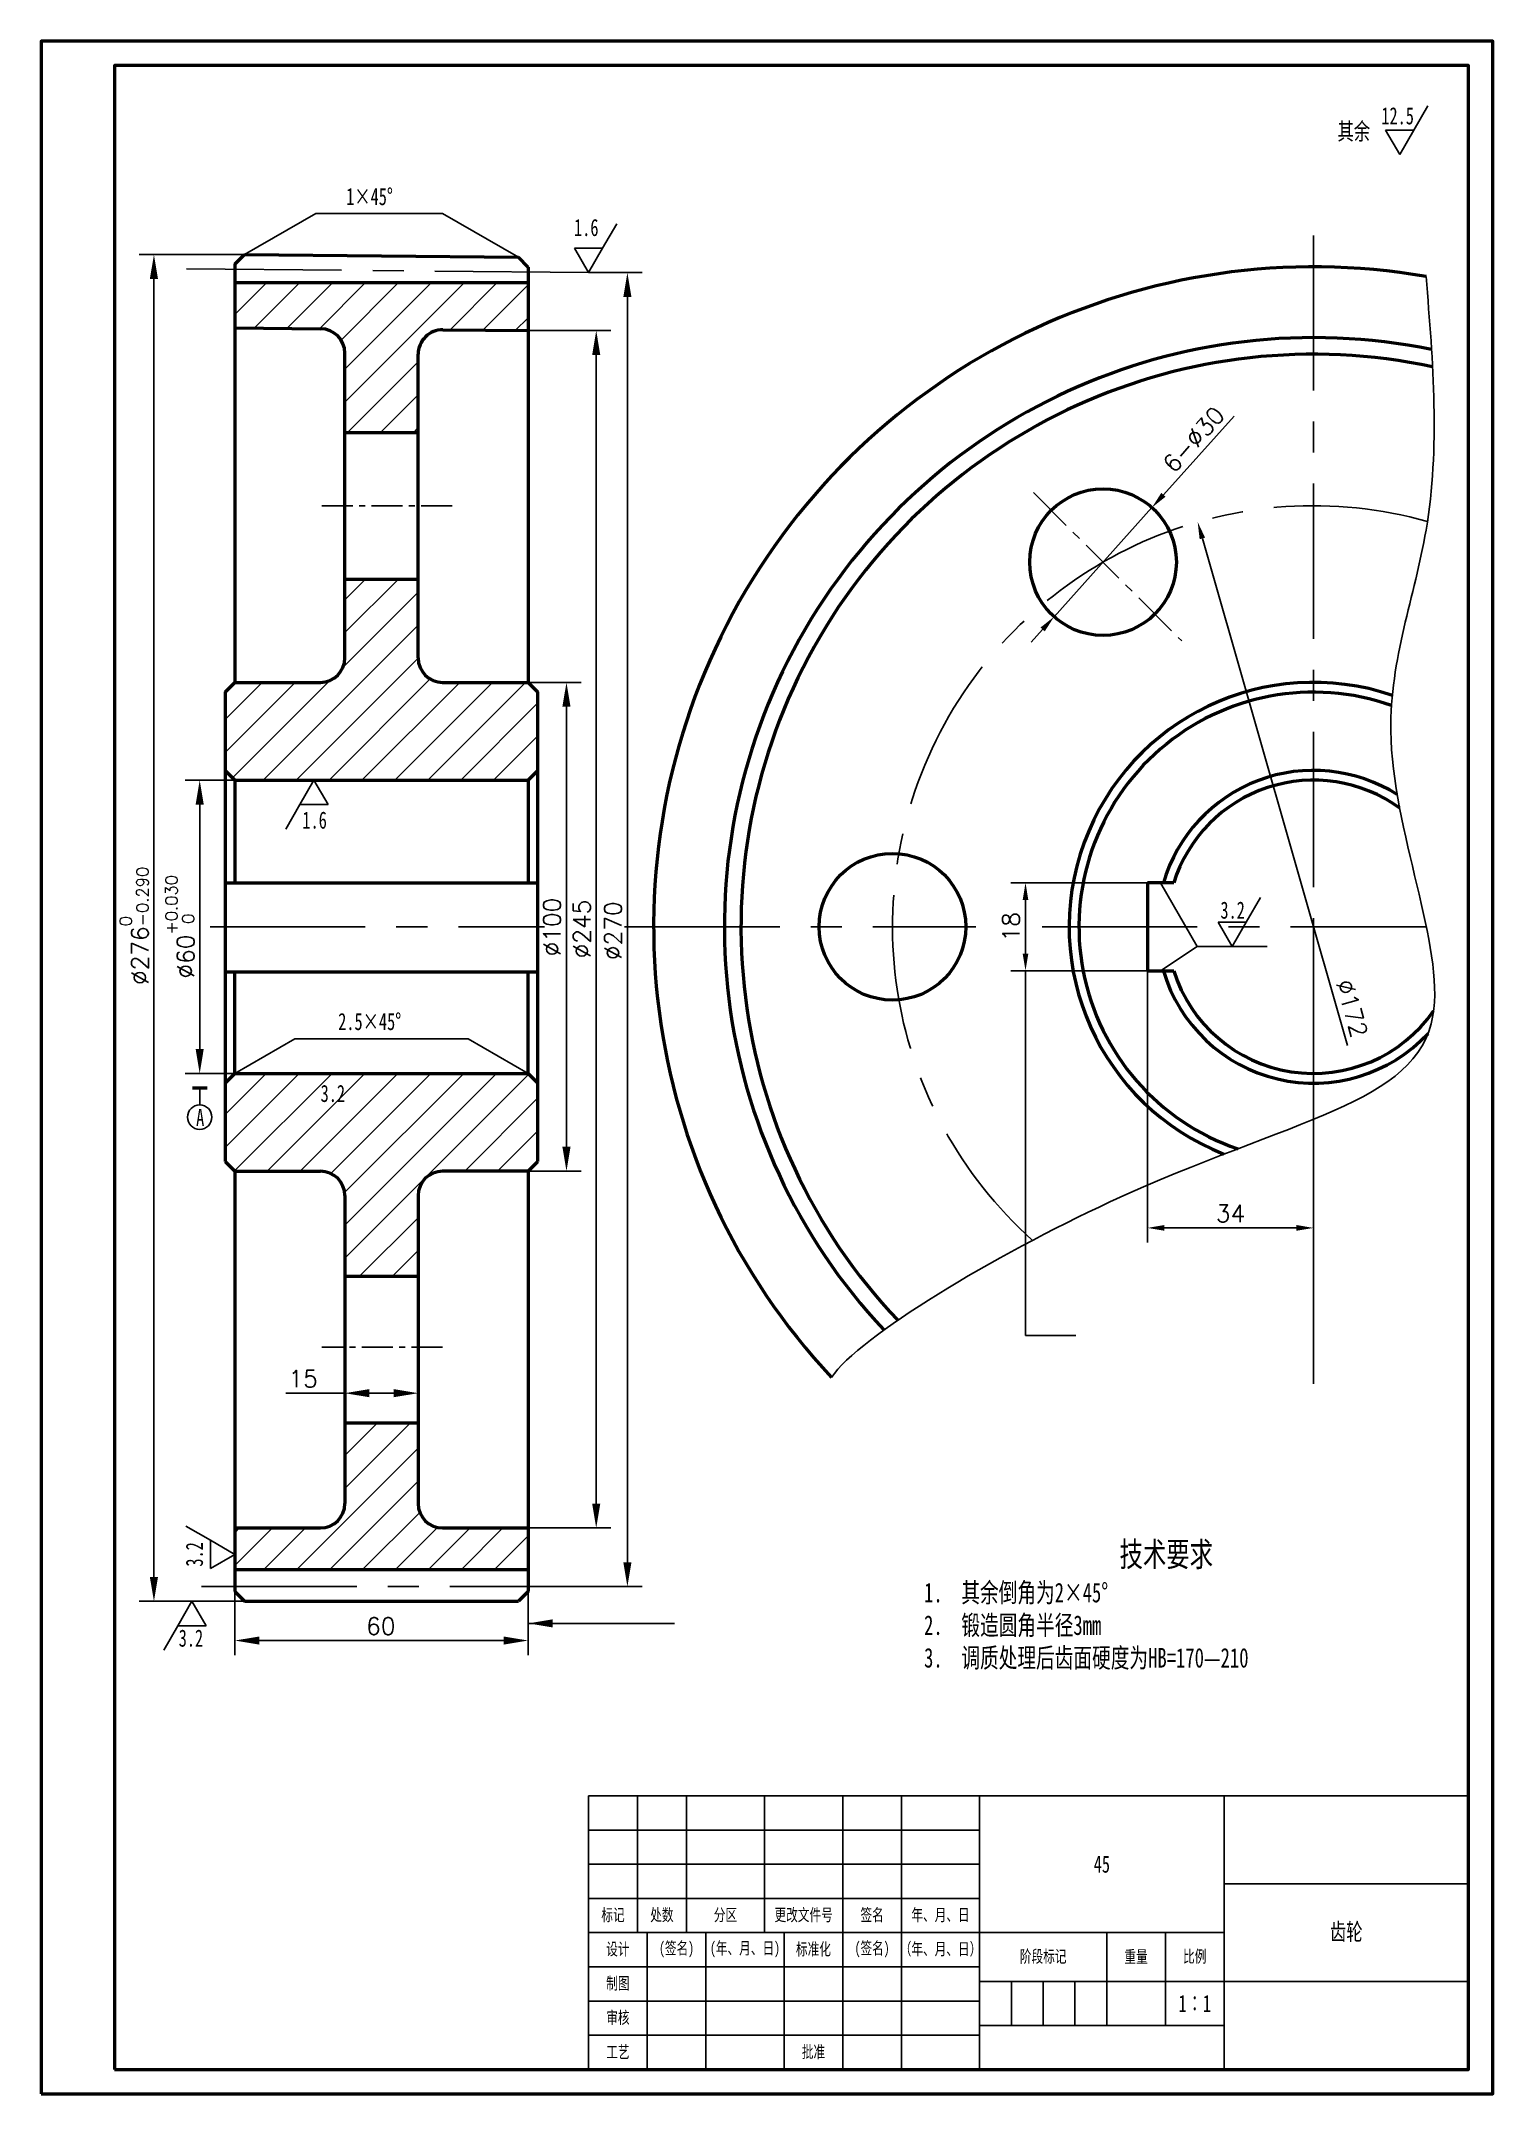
# Model space of a CAD drawing. Header units: millimetres. Extents: x 0 to 297, y 0 to 420.
import ezdxf

# ---------------------------------------------------------------- set-up
doc = ezdxf.new("R2010")
doc.units = ezdxf.units.MM
doc.linetypes.add('CENTER', pattern=[50.8, 31.75, -6.35, 6.35, -6.35])
doc.layers.add('中心线', color=7, linetype='CENTER')
doc.layers.add('粗实线', color=7, linetype='Continuous', lineweight=50)
doc.styles.get("Standard").update_dxf_attribs({"font": 'txt', "bigfont": 'gbcbig.shx'})
doc.styles.add('样式 1', font='', dxfattribs={"width": 0.7})
doc.styles.get('样式 1').set_extended_font_data('SimSun')
doc.dimstyles.new('副本 (2) ISO-25', dxfattribs={"dimtxt": 3.5, "dimasz": 5, "dimexe": 3, "dimexo": 0, "dimgap": 1.2, "dimtad": 1, "dimdec": 0, "dimdsep": 46, "dimtxsty": 'Standard', "dimcen": 0, "dimadec": 0, "dimazin": 0, "dimtfac": 1, "dimtdec": 0, "dimtmove": 0, "dimatfit": 3, "dimfxl": 0, "dimarcsym": 0})
doc.dimstyles.new('副本 ISO-25', dxfattribs={"dimtxt": 3.5, "dimasz": 3.5, "dimexe": 3, "dimexo": 0, "dimgap": 1.2, "dimtad": 1, "dimdec": 0, "dimdsep": 46, "dimtxsty": 'Standard', "dimcen": 0, "dimadec": 0, "dimazin": 0, "dimtfac": 1, "dimtdec": 0, "dimtmove": 0, "dimatfit": 3, "dimfxl": 0, "dimarcsym": 0})
doc.dimstyles.new('副本 ISO-25$3', dxfattribs={"dimtxt": 3.5, "dimasz": 3.5, "dimexe": 3, "dimexo": 0, "dimgap": 1.2, "dimtad": 1, "dimdec": 0, "dimdsep": 46, "dimtxsty": 'Standard', "dimcen": 0, "dimadec": 0, "dimazin": 0, "dimtfac": 1, "dimtdec": 0, "dimtmove": 0, "dimatfit": 0, "dimfxl": 0, "dimarcsym": 0})
doc.dimstyles.new('副本 ISO-25$7', dxfattribs={"dimtxt": 3.5, "dimasz": 3.5, "dimexe": 3, "dimexo": 0, "dimgap": 1.2, "dimtad": 1, "dimdec": 0, "dimdsep": 46, "dimtxsty": 'Standard', "dimcen": 0, "dimadec": 0, "dimazin": 0, "dimtfac": 1, "dimtdec": 0, "dimtmove": 0, "dimatfit": 3, "dimldrblk": 'NONE', "dimfxl": 0, "dimarcsym": 0})

# ---------------------------------------------------------------- blocks, each defined once
blk = doc.blocks.new('*D8')
at = {"color": 0, "lineweight": -2}
for p, q in [((41.64, 376.3), (20.09, 376.3)), ((23.09, 105.79), (23.09, 371.3)), ((41.64, 100.79), (20.09, 100.79))]:
    blk.add_line(p, q, dxfattribs=at)
at = {"color": 0}
for points in [[(22.25, 371.3), (23.92, 371.3), (23.09, 376.3)], [(22.25, 105.79), (23.92, 105.79), (23.09, 100.79)]]:
    blk.add_solid(points, dxfattribs=at)
at = {"layer": 'Defpoints', "color": 0}
for p in [(23.09, 376.3), (41.64, 376.3), (41.64, 100.79)]:
    blk.add_point(p, dxfattribs=at)
at = {"color": 0, "insert": (19.03, 238.98), "char_height": 3.5, "attachment_point": 5, "rotation": 90}
blk.add_mtext('%%C276{\\H0.7x;\\S0^ -0.290;}', dxfattribs=at)
blk = doc.blocks.new('*D9')
at = {"color": 0, "lineweight": -2}
for p, q in [((39.64, 268.79), (29.45, 268.79)), ((32.45, 213.79), (32.45, 263.79)), ((39.64, 208.79), (29.45, 208.79))]:
    blk.add_line(p, q, dxfattribs=at)
at = {"color": 0}
for points in [[(31.62, 263.79), (33.28, 263.79), (32.45, 268.79)], [(31.62, 213.79), (33.28, 213.79), (32.45, 208.79)]]:
    blk.add_solid(points, dxfattribs=at)
at = {"layer": 'Defpoints', "color": 0}
for p in [(32.45, 268.79), (39.64, 268.79), (39.64, 208.79)]:
    blk.add_point(p, dxfattribs=at)
at = {"color": 0, "insert": (28.39, 238.79), "char_height": 3.5, "attachment_point": 5, "rotation": 90}
blk.add_mtext('%%C60{\\H0.7x;\\S+0.030^  0;}', dxfattribs=at)
blk = doc.blocks.new('ji')
blk.add_line((0, 0), (0, -3.53))
blk.add_circle((0, -6.03), 2.5)
at = {"layer": '粗实线'}
blk.add_line((-1.5, 0), (1.5, 0), dxfattribs=at)
at = {"style": '样式 1', "width": 0.7, "flags": 2}
blk.add_attdef('A', (-0.81, -7.42), '', height=3.5, dxfattribs=at)
blk = doc.blocks.new('*D10')
at = {"color": 0, "lineweight": -2}
for p, q in [((111.98, 372.62), (122.94, 372.62)), ((119.94, 108.79), (119.94, 367.62)), ((108.17, 103.79), (122.94, 103.79))]:
    blk.add_line(p, q, dxfattribs=at)
at = {"color": 0}
for points in [[(119.11, 367.62), (120.77, 367.62), (119.94, 372.62)], [(119.11, 108.79), (120.77, 108.79), (119.94, 103.79)]]:
    blk.add_solid(points, dxfattribs=at)
at = {"layer": 'Defpoints', "color": 0}
for p in [(111.98, 372.62), (119.94, 372.62), (108.17, 103.79)]:
    blk.add_point(p, dxfattribs=at)
at = {"color": 0, "insert": (116.99, 237.97), "char_height": 3.5, "attachment_point": 5, "rotation": 90}
blk.add_mtext('%%C270', dxfattribs=at)
blk = doc.blocks.new('*D11')
at = {"color": 0, "lineweight": -2}
for p, q in [((99.64, 288.79), (110.48, 288.79)), ((107.48, 283.79), (107.48, 193.79)), ((99.64, 188.79), (110.48, 188.79))]:
    blk.add_line(p, q, dxfattribs=at)
at = {"color": 0}
for points in [[(106.64, 283.79), (108.31, 283.79), (107.48, 288.79)], [(106.64, 193.79), (108.31, 193.79), (107.48, 188.79)]]:
    blk.add_solid(points, dxfattribs=at)
at = {"layer": 'Defpoints', "color": 0}
for p in [(99.64, 288.79), (99.64, 188.79), (107.48, 188.79)]:
    blk.add_point(p, dxfattribs=at)
at = {"color": 0, "insert": (104.53, 238.73), "char_height": 3.5, "attachment_point": 5, "rotation": 90}
blk.add_mtext('%%C100', dxfattribs=at)
blk = doc.blocks.new('*D12')
at = {"color": 0, "lineweight": -2}
for p, q in [((99.64, 360.76), (116.57, 360.76)), ((113.57, 355.76), (113.57, 120.79)), ((99.64, 115.79), (116.57, 115.79))]:
    blk.add_line(p, q, dxfattribs=at)
at = {"color": 0}
for points in [[(112.73, 355.76), (114.4, 355.76), (113.57, 360.76)], [(112.73, 120.79), (114.4, 120.79), (113.57, 115.79)]]:
    blk.add_solid(points, dxfattribs=at)
at = {"layer": 'Defpoints', "color": 0}
for p in [(99.64, 360.76), (99.64, 115.79), (113.57, 115.79)]:
    blk.add_point(p, dxfattribs=at)
at = {"color": 0, "insert": (110.62, 238.33), "char_height": 3.5, "attachment_point": 5, "rotation": 90}
blk.add_mtext('%%C245', dxfattribs=at)
blk = doc.blocks.new('*D13')
at = {"color": 0, "lineweight": -2}
for p, q in [((39.64, 102.79), (39.64, 89.76)), ((99.64, 102.79), (99.64, 89.76)), ((44.64, 92.76), (94.64, 92.76))]:
    blk.add_line(p, q, dxfattribs=at)
at = {"color": 0}
for points in [[(44.64, 93.59), (44.64, 91.93), (39.64, 92.76)], [(94.64, 93.59), (94.64, 91.93), (99.64, 92.76)]]:
    blk.add_solid(points, dxfattribs=at)
at = {"layer": 'Defpoints', "color": 0}
for p in [(39.64, 102.79), (99.64, 102.79), (99.64, 92.76)]:
    blk.add_point(p, dxfattribs=at)
at = {"color": 0, "insert": (69.51, 95.71), "char_height": 3.5, "attachment_point": 5}
blk.add_mtext('60', dxfattribs=at)
blk = doc.blocks.new('454')
for p, q in [((2.89, 5), (5.77, 10)), ((-2.89, 5), (2.89, 5)), ((0, 0), (-2.89, 5)), ((2.89, 5), (0, 0))]:
    blk.add_line(p, q)
at = {"style": '样式 1', "width": 0.7, "flags": 2}
blk.add_attdef('3.2', (-2.19, 5.77), '', height=3.5, dxfattribs=at)
blk = doc.blocks.new('*D14')
at = {"color": 0, "lineweight": -2}
for p, q in [((62.14, 143.37), (50.08, 143.37)), ((62.14, 137.29), (62.14, 146.37)), ((72.14, 143.37), (67.14, 143.37)), ((77.14, 137.29), (77.14, 146.37))]:
    blk.add_line(p, q, dxfattribs=at)
at = {"color": 0}
for points in [[(67.14, 144.2), (67.14, 142.54), (62.14, 143.37)], [(72.14, 144.2), (72.14, 142.54), (77.14, 143.37)]]:
    blk.add_solid(points, dxfattribs=at)
at = {"layer": 'Defpoints', "color": 0}
for p in [(62.14, 143.37), (62.14, 137.29), (77.14, 137.29)]:
    blk.add_point(p, dxfattribs=at)
at = {"color": 0, "insert": (53.61, 146.32), "char_height": 3.5, "attachment_point": 5}
blk.add_mtext('15', dxfattribs=at)
blk = doc.blocks.new('*D15')
at = {"color": 0, "lineweight": -2}
for p, q in [((229.59, 327.17), (244.04, 343.28)), ((207.23, 302.22), (227.25, 324.56)), ((204.89, 299.62), (202.55, 297.01))]:
    blk.add_line(p, q, dxfattribs=at)
at = {"color": 0}
for points in [[(229.15, 327.55), (230.02, 326.78), (227.25, 324.56)], [(204.45, 300.01), (205.32, 299.23), (207.23, 302.22)]]:
    blk.add_solid(points, dxfattribs=at)
at = {"layer": 'Defpoints', "color": 0}
for p in [(227.25, 324.56), (207.23, 302.22)]:
    blk.add_point(p, dxfattribs=at)
at = {"color": 0, "insert": (235.79, 338.5), "char_height": 3.5, "attachment_point": 5, "rotation": 48.1198}
blk.add_mtext('6-%%C30', dxfattribs=at)
blk = doc.blocks.new('*D16')
at = {"color": 0, "lineweight": -2}
blk.add_line((267.26, 214.52), (237.56, 318.24), dxfattribs=at)
at = {"color": 0}
blk.add_solid([(238.12, 318.4), (237, 318.08), (236.6, 321.6)], dxfattribs=at)
at = {"layer": 'Defpoints', "color": 0}
for p in [(236.6, 321.6), (284.02, 155.97)]:
    blk.add_point(p, dxfattribs=at)
at = {"color": 0, "insert": (268.16, 222.09), "char_height": 3.5, "attachment_point": 5, "rotation": 285.9791}
blk.add_mtext('∅172', dxfattribs=at)
blk = doc.blocks.new('*D17')
at = {"color": 0, "lineweight": -2}
for p, q in [((226.31, 247.79), (198.38, 247.79)), ((201.38, 244.29), (201.38, 233.29)), ((226.31, 229.79), (198.38, 229.79))]:
    blk.add_line(p, q, dxfattribs=at)
at = {"color": 0}
for points in [[(200.8, 244.29), (201.96, 244.29), (201.38, 247.79)], [(200.8, 233.29), (201.96, 233.29), (201.38, 229.79)]]:
    blk.add_solid(points, dxfattribs=at)
at = {"layer": 'Defpoints', "color": 0}
for p in [(226.31, 247.79), (201.38, 229.79), (226.31, 229.79)]:
    blk.add_point(p, dxfattribs=at)
at = {"color": 0, "insert": (198.43, 238.79), "char_height": 3.5, "attachment_point": 5, "rotation": 90}
blk.add_mtext('18', dxfattribs=at)
blk = doc.blocks.new('*D18')
at = {"color": 0, "lineweight": -2}
for p, q in [((260.31, 238.79), (260.31, 174.18)), ((226.31, 229.79), (226.31, 174.18)), ((229.81, 177.18), (256.81, 177.18))]:
    blk.add_line(p, q, dxfattribs=at)
at = {"color": 0}
for points in [[(229.81, 177.77), (229.81, 176.6), (226.31, 177.18)], [(256.81, 177.77), (256.81, 176.6), (260.31, 177.18)]]:
    blk.add_solid(points, dxfattribs=at)
at = {"layer": 'Defpoints', "color": 0}
for p in [(260.31, 238.79), (226.31, 229.79), (260.31, 177.18)]:
    blk.add_point(p, dxfattribs=at)
at = {"color": 0, "insert": (243.31, 180.13), "char_height": 3.5, "attachment_point": 5}
blk.add_mtext('34', dxfattribs=at)
blk = doc.blocks.new('_None')

msp = doc.modelspace()

# ---------------------------------------------------------------- hatches: boundary and pattern name
h = msp.add_hatch()
h.set_pattern_fill('ANSI31', color=256, scale=1.5, style=0)
h.set_pattern_definition([(45, (-11.9944, -24.371), (-3.367596, 3.367596), [])])
h.paths.add_polyline_path([(62.14, 356.14), (62.14, 339.93), (77.14, 339.93), (77.14, 355.92, -0.416838), (82.19, 360.92), (99.64, 360.76), (99.64, 370.57), (39.64, 370.57), (39.64, 361.3), (57.19, 361.14, -0.411594)])
h.paths.add_polyline_path([(77.14, 293.79), (77.14, 309.93), (62.14, 309.93), (62.14, 293.79, -0.414214), (57.14, 288.79), (39.64, 288.79), (37.64, 286.79), (37.64, 270.79), (39.64, 268.79), (99.64, 268.79), (101.64, 270.79), (101.64, 286.79), (99.64, 288.79), (82.14, 288.79, -0.414214)])
h.paths.add_polyline_path([(62.14, 183.79), (62.14, 167.29), (77.14, 167.29), (77.14, 183.79, -0.414214), (82.14, 188.79), (99.64, 188.79), (101.64, 190.79), (101.64, 206.79), (99.64, 208.79), (39.64, 208.79), (37.64, 206.79), (37.64, 190.79), (39.64, 188.79), (57.14, 188.79, -0.414214)])
h.paths.add_polyline_path([(57.14, 115.79), (39.64, 115.79), (39.64, 107.29), (99.64, 107.29), (99.64, 115.79), (82.14, 115.79, -0.414214), (77.14, 120.79), (77.14, 137.29), (62.14, 137.29), (62.14, 120.79, -0.414214)])

# ---------------------------------------------------------------- linework, layer by layer
for p, q in [((41.64, 376.3), (56.22, 384.72)), ((82.13, 384.72), (56.22, 384.72)), ((97.64, 375.76), (82.13, 384.72)), ((229, 247.79), (236.52, 234.76)), ((236.52, 234.76), (229, 229.79)), ((236.52, 234.76), (250.79, 234.76)), ((39.64, 208.79), (51.91, 215.87)), ((87.38, 215.87), (51.91, 215.87)), ((99.64, 208.79), (87.38, 215.87)), ((112, 33), (112, 61)), ((112, 61), (292, 61)), ((122, 33), (122, 61)), ((132, 33), (132, 61)), ((148, 33), (148, 61)), ((164, 33), (164, 61)), ((176, 33), (176, 61)), ((192, 33), (192, 61)), ((242, 33), (242, 61)), ((112, 54), (192, 54)), ((112, 47), (192, 47)), ((242, 43), (292, 43)), ((112, 40), (192, 40)), ((112, 5), (112, 33)), ((112, 33), (192, 33)), ((124, 5), (124, 33)), ((136, 5), (136, 33)), ((152, 5), (152, 33)), ((164, 5), (164, 33)), ((176, 5), (176, 33)), ((192, 23), (192, 33)), ((192, 33), (242, 33)), ((218, 14), (218, 33)), ((230, 14), (230, 33)), ((242, 5), (242, 33)), ((112, 26), (192, 26)), ((192, 14), (192, 23)), ((192, 23), (242, 23)), ((198.5, 14), (198.5, 23)), ((205, 14), (205, 23)), ((211.5, 14), (211.5, 23)), ((242, 23), (292, 23)), ((112, 19), (192, 19)), ((192, 5), (192, 14)), ((192, 14), (242, 14)), ((112, 12), (192, 12))]:
    msp.add_line(p, q)
msp.add_open_spline([(283.32, 371.81), (284.76, 354.28), (287.35, 322.66), (268.73, 275.05), (301.2, 204.24), (240.12, 198.25), (167.23, 155.02), (161.7, 146.59)], degree=3, knots=[0, 0, 0, 0, 51.848235, 93.533963, 152.442677, 228.733351, 276.436155, 276.436155, 276.436155, 276.436155])
at = {"layer": '中心线'}
for p, q in [((260.31, 145.3), (260.31, 382.21)), ((29.74, 373.41), (111.98, 372.62)), ((34.57, 238.79), (102.96, 238.79)), ((119.38, 238.79), (191.25, 238.79)), ((204.78, 238.79), (283.38, 238.79)), ((32.84, 103.79), (108.17, 103.79))]:
    msp.add_line(p, q, dxfattribs=at)
at = {"layer": '中心线', "ltscale": 0.3}
msp.add_line((202.99, 327.64), (233.33, 297.3), dxfattribs=at)
at = {"layer": '中心线', "ltscale": 0.2}
for p, q in [((84.11, 324.93), (56.48, 324.93)), ((82.13, 152.79), (57.43, 152.79))]:
    msp.add_line(p, q, dxfattribs=at)
at = {"layer": '中心线'}
msp.add_arc((260.31, 238.79), 86.14, 74.3104, 228.1368, dxfattribs=at)
at = {"layer": '粗实线'}
for p, q in [((39.64, 374.32), (41.64, 376.3)), ((39.64, 374.32), (39.64, 288.79)), ((41.64, 376.3), (97.64, 375.76)), ((99.64, 373.74), (97.64, 375.76)), ((39.64, 370.57), (99.64, 370.57)), ((99.64, 373.74), (99.64, 288.79)), ((39.64, 361.3), (57.19, 361.14)), ((82.19, 360.92), (99.64, 360.76)), ((62.14, 293.79), (62.14, 356.14)), ((77.14, 293.79), (77.14, 355.92)), ((62.14, 339.93), (77.14, 339.93)), ((62.14, 309.93), (77.14, 309.93)), ((37.64, 286.79), (39.64, 288.79)), ((37.64, 286.79), (37.64, 270.79)), ((39.64, 288.79), (57.14, 288.79)), ((82.14, 288.79), (99.64, 288.79)), ((99.64, 288.79), (101.64, 286.79)), ((101.64, 270.79), (101.64, 286.79)), ((39.64, 268.79), (37.64, 270.79)), ((37.64, 270.79), (37.64, 206.79)), ((99.64, 268.79), (101.64, 270.79)), ((101.64, 206.79), (101.64, 270.79)), ((39.64, 268.79), (99.64, 268.79)), ((39.64, 268.79), (39.64, 247.79)), ((99.64, 268.79), (99.64, 247.79)), ((37.64, 247.79), (101.64, 247.79)), ((231.69, 247.79), (226.31, 247.79)), ((226.31, 247.79), (226.31, 229.79)), ((37.64, 229.55), (101.64, 229.55)), ((39.64, 208.79), (39.64, 229.55)), ((99.64, 208.79), (99.64, 229.55)), ((226.31, 229.79), (231.69, 229.79)), ((37.64, 206.79), (39.64, 208.79)), ((37.64, 206.79), (37.64, 190.79)), ((39.64, 208.79), (99.64, 208.79)), ((101.64, 206.79), (99.64, 208.79)), ((101.64, 190.79), (101.64, 206.79)), ((37.64, 190.79), (39.64, 188.79)), ((99.64, 188.79), (101.64, 190.79)), ((39.64, 188.79), (39.64, 102.79)), ((39.64, 188.79), (57.14, 188.79)), ((99.64, 188.79), (82.14, 188.79)), ((99.64, 188.79), (99.64, 102.79)), ((62.14, 183.79), (62.14, 120.79)), ((77.14, 183.79), (77.14, 120.79)), ((62.14, 167.29), (77.14, 167.29)), ((62.14, 137.29), (77.14, 137.29)), ((39.64, 115.79), (57.14, 115.79)), ((82.14, 115.79), (99.64, 115.79)), ((39.64, 107.29), (99.64, 107.29)), ((39.64, 102.79), (41.64, 100.79)), ((99.64, 102.79), (97.64, 100.79)), ((41.64, 100.79), (97.64, 100.79)), ((292, 5), (292, 61)), ((112, 5), (292, 5))]:
    msp.add_line(p, q, dxfattribs=at)
for points in [[(0, 0), (297, 0), (297, 420), (0, 420)], [(15, 5), (292, 5), (292, 415), (15, 415)]]:
    msp.add_lwpolyline(points, close=True, dxfattribs=at)
for centre in [(217.24, 313.39), (174.17, 238.79)]:
    msp.add_circle(centre, 15, dxfattribs=at)
for centre, radius, start, end in [((260.31, 238.79), 135, 80.186, 223.0746), ((57.14, 356.14), 5, 0, 89.4871), ((82.14, 355.92), 5, 89.4871, 180), ((260.31, 238.79), 120.53, 78.449, 223.1839), ((260.31, 238.79), 117.13, 78.0076, 223.4197), ((57.14, 293.79), 5, 270, 0), ((82.14, 293.79), 5, 180, 270), ((260.31, 238.79), 50, 71.1979, 248.4727), ((260.31, 238.79), 48, 70.597, 251.1369), ((260.31, 238.79), 32, 57.6558, 163.6652), ((260.31, 238.79), 30, 54.0366, 162.5424), ((260.31, 238.79), 32, 196.3348, 317.0098), ((260.31, 238.79), 30, 197.4576, 324.9456), ((57.14, 183.79), 5, 0, 90), ((82.14, 183.79), 5, 90, 180), ((57.14, 120.79), 5, 270, 0), ((82.14, 120.79), 5, 180, 270)]:
    msp.add_arc(centre, radius, start, end, dxfattribs=at)

# ---------------------------------------------------------------- block references
for name, p in [('454', (277.93, 396.78)), ('454', (111.98, 372.62)), ('454', (243.66, 234.76)), ('ji', (32.45, 205.87))]:
    msp.add_blockref(name, p)
for p, rotation in [((55.81, 268.79), 180), ((39.64, 110.39), 90), ((30.86, 100.79), 180)]:
    msp.add_blockref('454', p, dxfattribs=dict(rotation=rotation))

# ---------------------------------------------------------------- texts
at = {"style": '样式 1'}
for s, insert, char_height, width, attachment_point in [('其余', (265.2, 403.28), 3.5, 37.7333, 1), ('12.5', (274.17, 406.46), 3.5, 6.6456, 1), ('1×45%%D', (62.41, 389.94), 3.5, 25.0244, 1), ('1.6', (109.03, 383.61), 3.5, 5.8343, 1), ('1.6', (53.46, 262.37), 3.5, 5.3326, 1), ('3.2', (241.25, 243.95), 3.5, 5.2883, 1), ('2.5×45%%D', (60.78, 221.16), 3.5, 33.3402, 1), ('3.2', (57.18, 206.45), 3.5, 5.119, 1), ('A', (32.55, 201.54), 3.5, 2.952, 2), ('                        {\\H1.429x;技术要求\\P\\H0.8x;1.  其余倒角为2×45%%D\\P2.  锻造圆角半径3mm\\P3.  调质处理后齿面硬度为HB=170—210}', (180.63, 99.85), 3.5, 104.2551, 4), ('3.2', (28.16, 95.01), 3.5, 5.119, 1), ('标记', (117, 36.5), 2.5, 10, 5), ('处数', (127, 36.5), 2.5, 10, 5), ('分区', (140, 36.5), 2.5, 16, 5), ('更改文件号', (156, 36.5), 2.5, 16, 5), ('签名', (170, 36.5), 2.5, 12, 5), ('年、月、日', (184, 36.5), 2.5, 16, 5), ('设计', (118, 29.5), 2.5, 12, 5), ('(签名)', (130, 29.5), 2.5, 12, 5), ('(年、月、日)', (144, 29.5), 2.5, 16, 5), ('标准化', (158, 29.5), 2.5, 12, 5), ('(签名)', (170, 29.5), 2.5, 12, 5), ('（年、月、日）', (184, 29.5), 2.5, 16, 5), ('阶段标记', (205, 28), 2.5, 26, 5), ('重量', (224, 28), 2.5, 12, 5), ('比例', (236, 28), 2.5, 12, 5), ('制图', (118, 22.5), 2.5, 12, 5), ('审核', (118, 15.5), 2.5, 12, 5), ('1∶1', (236, 18.5), 3.5, 12, 5)]:
    msp.add_mtext(s, dxfattribs=dict(at, insert=insert, char_height=char_height, width=width, attachment_point=attachment_point))
at = {"insert": (29.61, 107.89), "char_height": 3.5, "width": 8.8822, "attachment_point": 1, "rotation": 90, "style": '样式 1'}
msp.add_mtext('3.2', dxfattribs=at)
at = {"layer": '粗实线', "attachment_point": 5, "style": '样式 1'}
for s, insert, char_height, width in [('45', (217, 47), 3.5, 50), ('齿轮', (267, 33), 3.5, 50), ('工艺', (118, 8.5), 2.5, 12), ('批准', (158, 8.5), 2.5, 12)]:
    msp.add_mtext(s, dxfattribs=dict(at, insert=insert, char_height=char_height, width=width))

# ---------------------------------------------------------------- dimensions: what is measured, and where the dimension line sits
for base, p1, p2, text, picture, middle in [((23.09, 376.3), (41.64, 100.79), (41.64, 376.3), '%%C<>{\\H0.7x;\\S0^ -0.290;}', '*D8', (23.09, 238.98)), ((119.94, 372.62), (108.17, 103.79), (111.98, 372.62), '%%C270', '*D10', (119.94, 237.97)), ((113.57, 115.79), (99.64, 360.76), (99.64, 115.79), '%%C<>', '*D12', (113.57, 238.33)), ((107.48, 188.79), (99.64, 288.79), (99.64, 188.79), '%%C<>', '*D11', (107.48, 238.73)), ((32.45, 268.79), (39.64, 208.79), (39.64, 268.79), '%%C<>{\\H0.7x;\\S+0.030^  0;}', '*D9', (32.45, 238.79))]:
    dim = msp.add_linear_dim(base=base, p1=p1, p2=p2, angle=90, text=text, dimstyle='副本 (2) ISO-25')
    dim.commit()
    dim.dimension.update_dxf_attribs({"geometry": picture, "text_midpoint": middle, "dimtype": 160})
dim = msp.add_diameter_dim_2p(p1=(207.23, 302.22), p2=(227.25, 324.56), text='6-%%C30', dimstyle='副本 ISO-25$3')
dim.commit()
dim.dimension.update_dxf_attribs({"geometry": '*D15', "text_midpoint": (237.98, 336.53), "dimtype": 163})
dim = msp.add_diameter_dim_2p(p1=(284.02, 155.97), p2=(236.6, 321.6), dimstyle='副本 ISO-25$3', override={"dimtmove": 1})
dim.commit()
dim.dimension.update_dxf_attribs({"geometry": '*D16', "text_midpoint": (265.33, 221.28), "dimtype": 163})
dim = msp.add_linear_dim(base=(201.38, 229.79), p1=(226.31, 247.79), p2=(226.31, 229.79), angle=90, dimstyle='副本 ISO-25')
dim.commit()
dim.dimension.update_dxf_attribs({"geometry": '*D17', "text_midpoint": (198.43, 238.79)})
dim = msp.add_linear_dim(base=(260.31, 177.18), p1=(226.31, 229.79), p2=(260.31, 238.79), dimstyle='副本 ISO-25')
dim.commit()
dim.dimension.update_dxf_attribs({"geometry": '*D18', "text_midpoint": (243.31, 180.13)})
for base, p1, p2, picture, middle in [((62.14, 143.37), (77.14, 137.29), (62.14, 137.29), '*D14', (53.61, 143.37)), ((99.64, 92.76), (39.64, 102.79), (99.64, 102.79), '*D13', (69.51, 92.76))]:
    dim = msp.add_linear_dim(base=base, p1=p1, p2=p2, dimstyle='副本 (2) ISO-25')
    dim.commit()
    dim.dimension.update_dxf_attribs({"geometry": picture, "text_midpoint": middle, "dimtype": 160})

# ---------------------------------------------------------------- leaders
for points, dimstyle in [([(201.38, 229.79), (201.38, 155.2), (211.67, 155.2)], '副本 ISO-25$7'), ([(99.64, 96.27), (129.6, 96.27)], '副本 (2) ISO-25')]:
    msp.add_leader(points, dimstyle=dimstyle, override={"dimgap": 1.2, "dimtad": 0})

doc.saveas('drawing.dxf')
